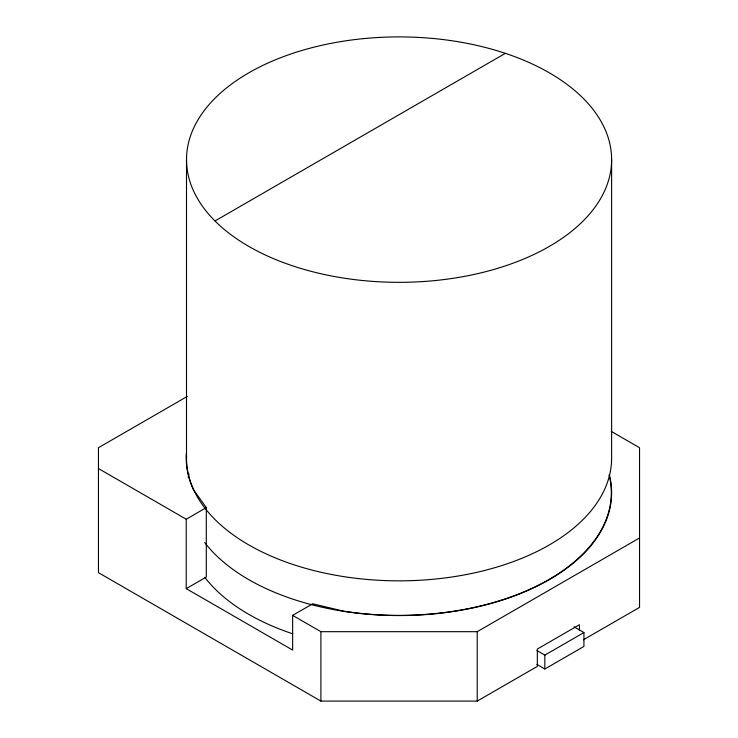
<?xml version="1.0" encoding="UTF-8"?>
<svg xmlns="http://www.w3.org/2000/svg" width="738" height="738" viewBox="0 0 738 738"><rect width="100%" height="100%" fill="white"/><g stroke="black" fill="none" stroke-linecap="round" stroke-linejoin="round"><path stroke-width="1.11" d="M214.979 220.976L505.336 53.339M187.323 396.407L98.458 447.717L98.458 572.67L320.901 701.1L477.218 701.1L537.338 666.386L537.338 649.034L579.422 624.735L579.422 630.16M98.458 468.538L186.234 519.22L206.299 507.633L193.448 489.718A212.553 122.72 0 0 1 186.336 453.556M186.234 519.22L186.234 588.638L206.299 577.051L206.299 507.633M186.234 588.638L292.645 650.077L292.645 615.363L312.709 603.785L343.742 611.202A212.553 122.72 0 0 0 609.099 474.995M292.645 615.363L320.901 631.682L477.218 631.682L639.542 537.965M536.913 650.529L544.847 655.113L583.933 632.549L583.933 646.433L544.847 668.997L536.886 664.394M583.361 639.818L639.542 607.383L639.542 447.717L611.285 431.398M574.007 626.82L583.933 632.549M611.617 159.62A212.553 122.72 0 0 1 292.783 265.892A212.553 122.72 0 0 1 292.783 53.339A212.553 122.72 0 0 1 611.617 159.62L611.617 458.132A212.553 122.72 0 0 1 397.155 580.843A212.553 122.72 0 0 1 186.539 455.936M544.847 655.113L544.847 668.997M477.218 631.682L477.218 701.1M320.901 631.682L320.901 701.1M186.502 159.62L186.502 458.132M609.404 475.161A212.553 122.72 0 0 1 457.994 610.75A212.553 122.72 0 0 1 204.749 542.587M188.199 477.375A212.553 122.72 0 0 1 189.002 474.064M292.783 633.831A212.553 122.72 0 0 1 204.749 577.291"/></g></svg>
